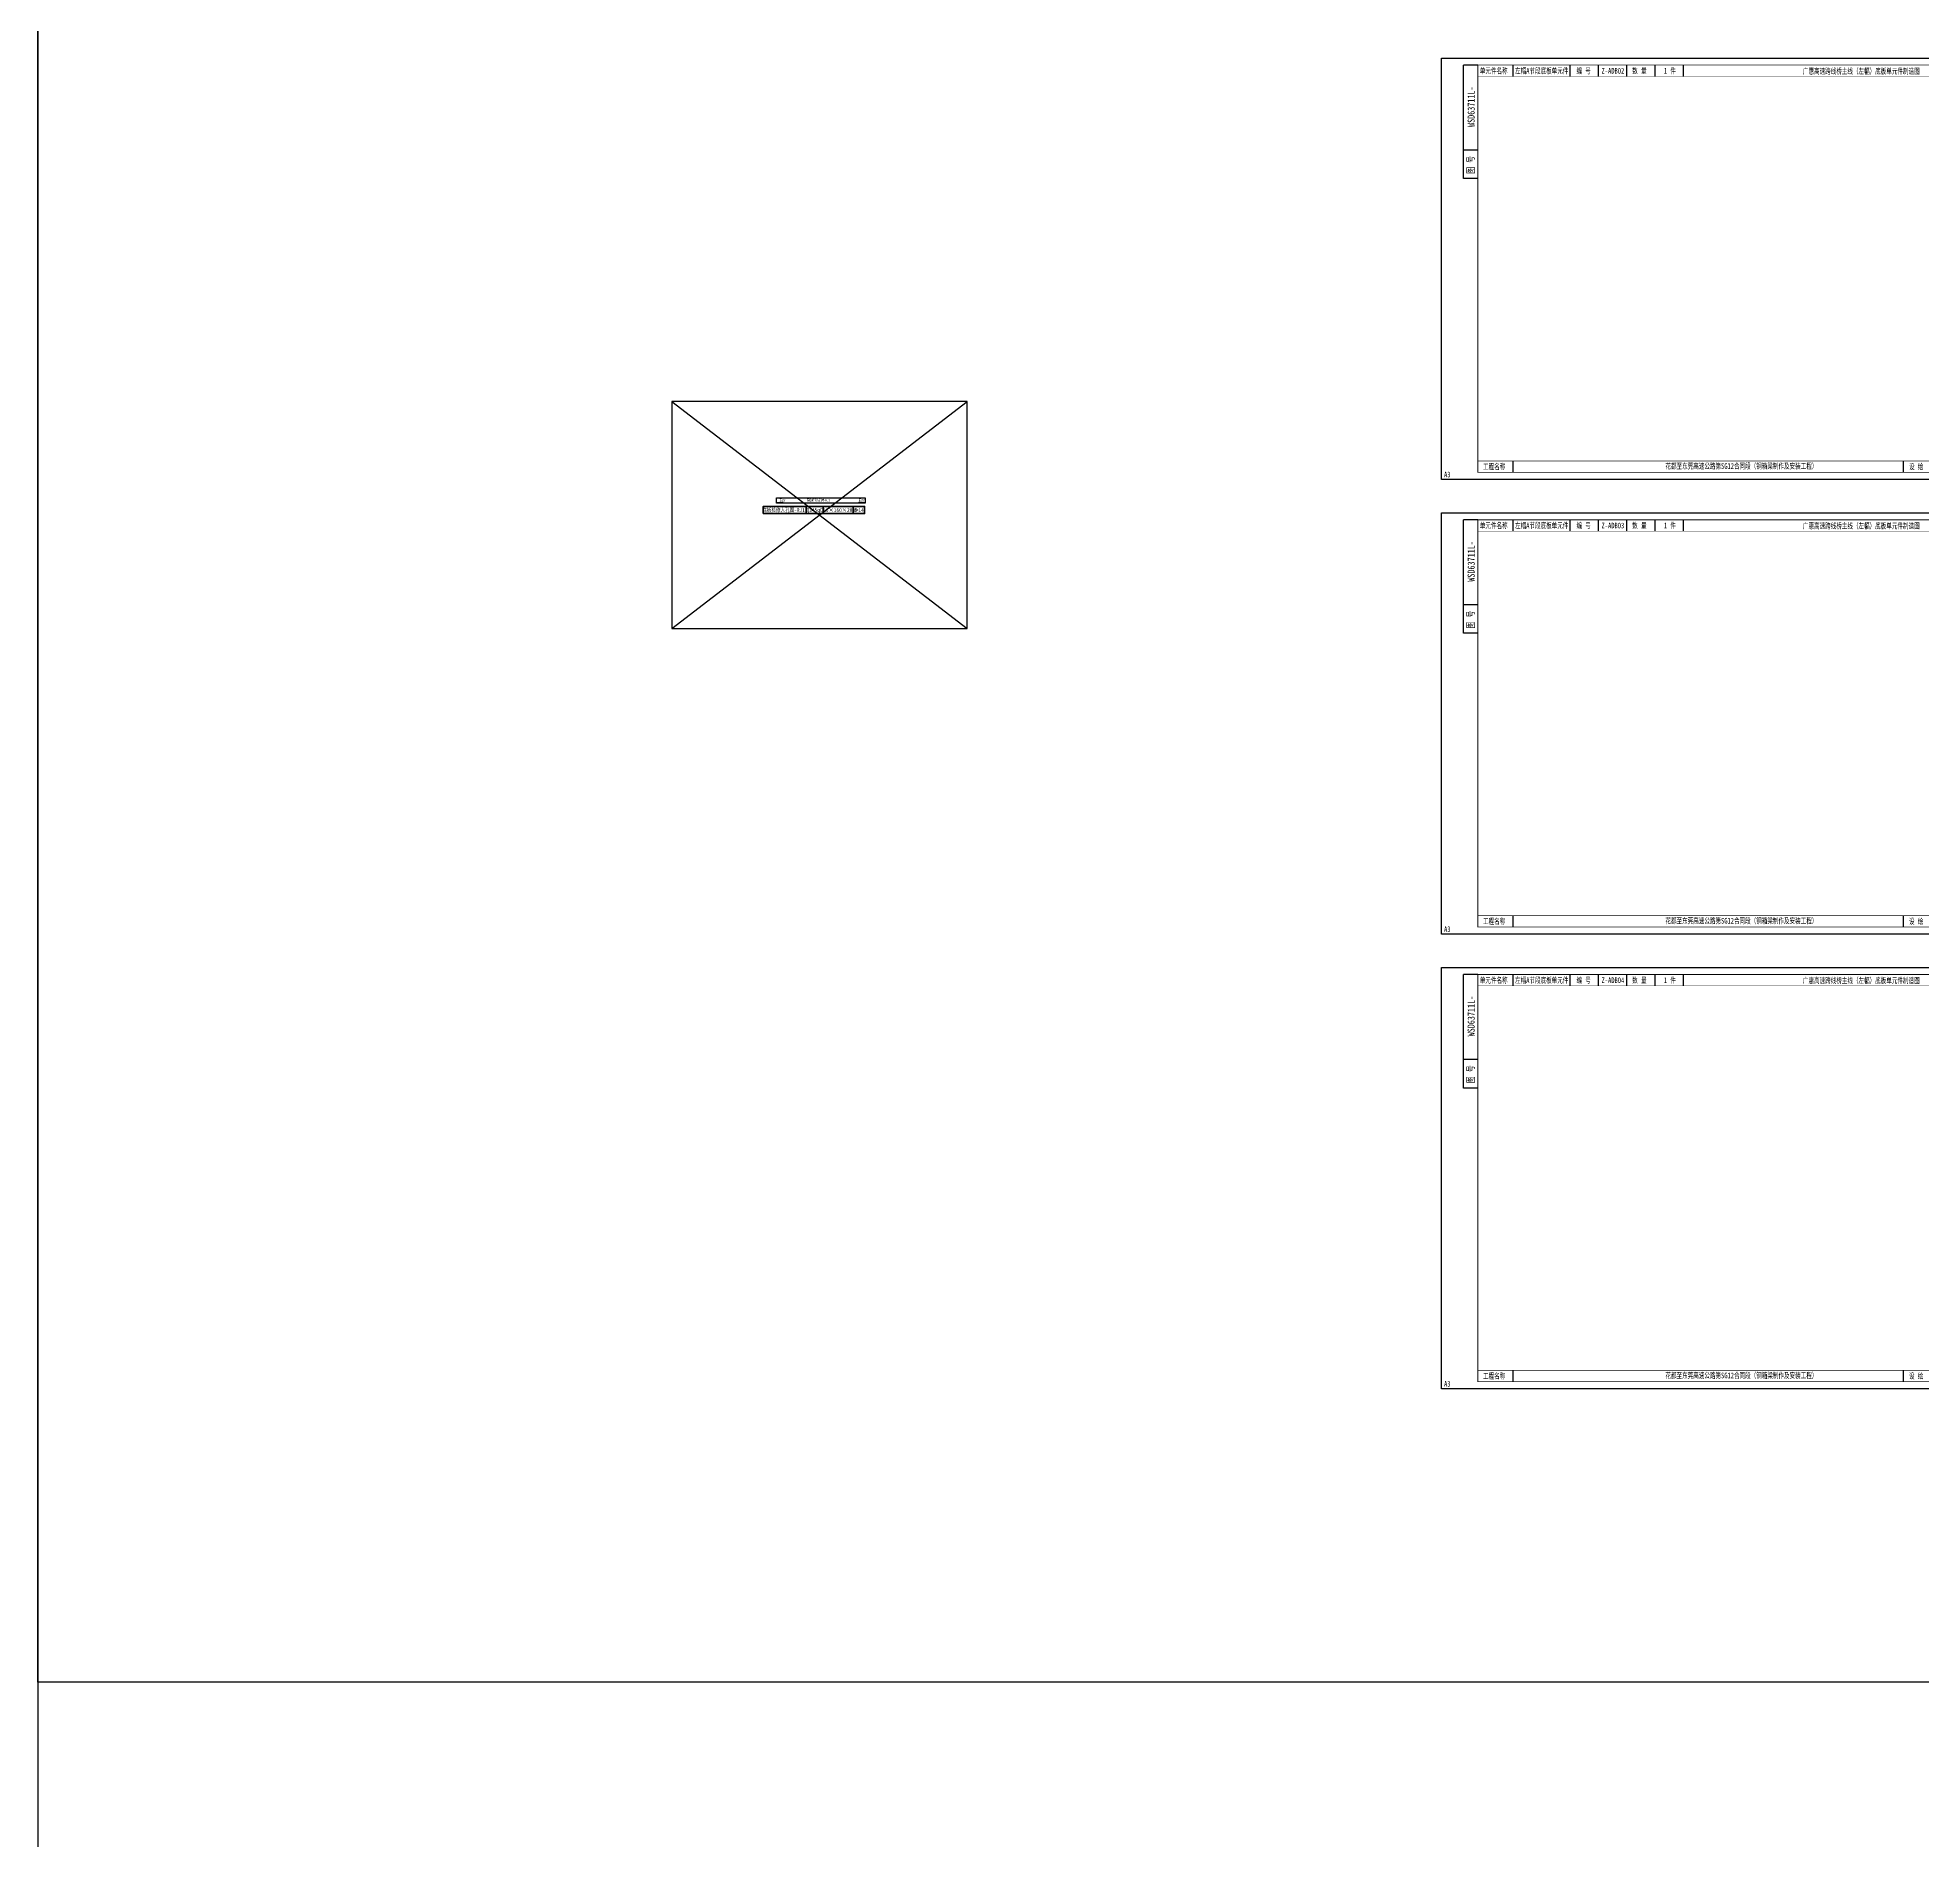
# Model space of a CAD drawing. Extents: x 1629247 to 2251351, y -601856 to -65897.
# Drawn here: x 1629247 to 1689041, y -290606 to -233423 of the extents above; entities that cross this region are included whole.
import ezdxf
from ezdxf.enums import TextEntityAlignment as Align

# ---------------------------------------------------------------- set-up
doc = ezdxf.new("R2010")
doc.units = 0
doc.header["$LTSCALE"] = 2
doc.header["$MEASUREMENT"] = 0
doc.layers.get('0').update_dxf_attribs({"linetype": 'CONTINUOUS'})
doc.layers.add('1图框轮廓', color=7, linetype='CONTINUOUS', lineweight=35)
doc.layers.add('A3', color=7, linetype='CONTINUOUS')
doc.styles.add('仿宋', font='仿宋_GB2312_1.ttf', dxfattribs={"width": 0.7})

msp = doc.modelspace()

# ---------------------------------------------------------------- linework, layer by layer
at = {"color": 8, "ltscale": 3}
for p, q in [((1649369.1, -252163.7), (1658739.6, -244965.4)), ((1649369.1, -244965.4), (1658739.6, -252163.7))]:
    msp.add_line(p, q, dxfattribs=at)
at = {"color": 7, "ltscale": 3}
for points in [[(2057050.8, -99691.1), (1629247.3, -99691.1), (1629247.3, -601856.5), (2057050.8, -601856.5)], [(1834047.6, -285588.8), (1629247.3, -285588.8), (1629247.3, -125579), (1834047.6, -125579)]]:
    msp.add_lwpolyline(points, close=True, dxfattribs=at)
at = {"color": 8, "ltscale": 3}
msp.add_lwpolyline([(1658739.6, -244965.4), (1649369.1, -244965.4), (1649369.1, -252163.7), (1658739.6, -252163.7)], close=True, dxfattribs=at)
at = {"color": 1, "ltscale": 3}
msp.add_lwpolyline([(1655500.7, -248023.8), (1655500.7, -248183.8), (1652691.7, -248183.8), (1652691.7, -248023.8)], close=True, dxfattribs=at)
at = {"layer": '1图框轮廓', "color": 30, "ltscale": 3}
for p, q in [((1653629.1, -248518.4), (1653629.1, -248293.4)), ((1654163.6, -248518.4), (1654163.6, -248293.4)), ((1655121.3, -248518.4), (1655121.3, -248293.4))]:
    msp.add_line(p, q, dxfattribs=at)
msp.add_lwpolyline([(1652267.5, -248518.4), (1655481.3, -248518.4), (1655481.3, -248293.4), (1652267.5, -248293.4)], close=True, dxfattribs=at)
for points in [[(1652697, -248158.3, 0, 20, 0), (1652775, -248158.3, 3, 3, 0), (1652909.6, -248158.3, 3, 3, 0)], [(1655495.5, -248158.3, 0, 20, 0), (1655417.5, -248158.3, 3, 3, 0), (1655282.9, -248158.3, 3, 3, 0)]]:
    msp.add_lwpolyline(points, format="xyseb", dxfattribs=at)
at = {"layer": 'A3'}
for p, q in [((1674488.5, -237893.4), (1674488.5, -234293.4)), ((1674938.5, -234293.4), (1674488.5, -234293.4)), ((1676063.5, -234653.4), (1676063.5, -234293.4)), ((1677863.5, -234653.4), (1677863.5, -234293.4)), ((1678763.5, -234653.4), (1678763.5, -234293.4)), ((1679663.5, -234653.4), (1679663.5, -234293.4)), ((1680563.5, -234653.4), (1680563.5, -234293.4)), ((1681463.5, -234653.4), (1681463.5, -234293.4)), ((1674938.5, -236993.4), (1674488.5, -236993.4)), ((1674938.5, -237893.4), (1674488.5, -237893.4)), ((1676063.5, -247208.4), (1676063.5, -246848.4)), ((1688443, -247208.4), (1688443, -246848.4)), ((1674488.5, -252317.3), (1674488.5, -248717.3)), ((1674938.5, -248717.3), (1674488.5, -248717.3)), ((1676063.5, -249077.3), (1676063.5, -248717.3)), ((1677863.5, -249077.3), (1677863.5, -248717.3)), ((1678763.5, -249077.3), (1678763.5, -248717.3)), ((1679663.5, -249077.3), (1679663.5, -248717.3)), ((1680563.5, -249077.3), (1680563.5, -248717.3)), ((1681463.5, -249077.3), (1681463.5, -248717.3)), ((1674938.5, -251417.3), (1674488.5, -251417.3)), ((1674938.5, -252317.3), (1674488.5, -252317.3)), ((1676063.5, -261632.3), (1676063.5, -261272.3)), ((1688443, -261632.3), (1688443, -261272.3)), ((1674488.5, -266741.2), (1674488.5, -263141.2)), ((1674938.5, -263141.2), (1674488.5, -263141.2)), ((1676063.5, -263501.2), (1676063.5, -263141.2)), ((1677863.5, -263501.2), (1677863.5, -263141.2)), ((1678763.5, -263501.2), (1678763.5, -263141.2)), ((1679663.5, -263501.2), (1679663.5, -263141.2)), ((1680563.5, -263501.2), (1680563.5, -263141.2)), ((1681463.5, -263501.2), (1681463.5, -263141.2)), ((1674938.5, -265841.2), (1674488.5, -265841.2)), ((1674938.5, -266741.2), (1674488.5, -266741.2)), ((1676063.5, -276056.2), (1676063.5, -275696.2)), ((1688443, -276056.2), (1688443, -275696.2))]:
    msp.add_line(p, q, dxfattribs=at)
for points in [[(1692688.8, -234068.4), (1692688.8, -247433.4), (1673788.8, -247433.4), (1673788.8, -234068.4)], [(1692688.8, -248492.3), (1692688.8, -261857.3), (1673788.8, -261857.3), (1673788.8, -248492.3)], [(1692688.8, -262916.2), (1692688.8, -276281.2), (1673788.8, -276281.2), (1673788.8, -262916.2)]]:
    msp.add_lwpolyline(points, close=True, dxfattribs=at)
for points, const_width in [([(1674938.5, -234293.4), (1692463.8, -234293.4), (1692463.8, -247208.4), (1674938.5, -247208.4), (1674938.5, -234293.4)], 22.5), ([(1674938.5, -234653.4), (1692463.8, -234653.4)], 18), ([(1674938.5, -246848.4), (1692463.8, -246848.4)], 18), ([(1674938.5, -248717.3), (1692463.8, -248717.3), (1692463.8, -261632.3), (1674938.5, -261632.3), (1674938.5, -248717.3)], 22.5), ([(1674938.5, -249077.3), (1692463.8, -249077.3)], 18), ([(1674938.5, -261272.3), (1692463.8, -261272.3)], 18), ([(1674938.5, -263141.2), (1692463.8, -263141.2), (1692463.8, -276056.2), (1674938.5, -276056.2), (1674938.5, -263141.2)], 22.5), ([(1674938.5, -263501.2), (1692463.8, -263501.2)], 18), ([(1674938.5, -275696.2), (1692463.8, -275696.2)], 18)]:
    msp.add_lwpolyline(points, dxfattribs=dict(at, const_width=const_width))

# ---------------------------------------------------------------- texts
at = {"color": 7, "style": '仿宋', "width": 0.85}
for s, p in [('底板检修人孔圈-RJ1', (1652912.6, -248405.9)), ('Q345qC', (1653896.4, -248405.9)), ('N=14 ', (1655329.8, -248405.9))]:
    msp.add_text(s, height=121.5, dxfattribs=at).set_placement(p, align=Align.MIDDLE_CENTER)
msp.add_text('16×160×2809', height=121.5, dxfattribs=at).set_placement((1654168.1, -248405.9), align=Align.MIDDLE_LEFT)
at = {"layer": 'A3', "color": 7, "linetype": 'Continuous', "style": '仿宋', "width": 0.7}
for s, p in [('单元件名称', (1675001, -234563.5)), ('编 号', (1678069.4, -234563.5)), ('数 量', (1679835.9, -234563.5)), ('工程名称', (1675104.1, -247118.5)), ('花都至东莞高速公路第SG12合同段（钢箱梁制作及安装工程）', (1680890.2, -247100.8)), ('设 绘', (1688618.5, -247118.5)), ('单元件名称', (1675001, -248987.5)), ('编 号', (1678069.4, -248987.5)), ('数 量', (1679835.9, -248987.5)), ('工程名称', (1675104.1, -261542.5)), ('花都至东莞高速公路第SG12合同段（钢箱梁制作及安装工程）', (1680890.2, -261524.8)), ('设 绘', (1688618.5, -261542.5)), ('单元件名称', (1675001, -263411.4)), ('编 号', (1678069.4, -263411.4)), ('数 量', (1679835.9, -263411.4)), ('工程名称', (1675104.1, -275966.4)), ('花都至东莞高速公路第SG12合同段（钢箱梁制作及安装工程）', (1680890.2, -275948.7)), ('设 绘', (1688618.5, -275966.4))]:
    msp.add_text(s, height=180, dxfattribs=at).set_placement(p)
at = {"layer": 'A3', "color": 6, "linetype": 'Continuous', "style": '仿宋', "width": 0.7}
for s, height, p in [('左幅A节段底板单元件', 180, (1676965.6, -234563.5)), ('Z-ADB02', 180, (1679224.1, -234563.5)), ('1 件', 180, (1681033.3, -234563.5)), ('正25%%D', 80, (1652884, -248137)), ('底板检修人孔圈-RJ1', 80, (1654013.4, -248131.7)), ('正25%%D', 80, (1655394.9, -248137)), ('左幅A节段底板单元件', 180, (1676965.6, -248987.5)), ('Z-ADB03', 180, (1679224.1, -248987.5)), ('1 件', 180, (1681033.3, -248987.5)), ('左幅A节段底板单元件', 180, (1676965.6, -263411.4)), ('Z-ADB04', 180, (1679224.1, -263411.4)), ('1 件', 180, (1681033.3, -263411.4))]:
    msp.add_text(s, height=height, dxfattribs=at).set_placement(p, align=Align.CENTER)
for p in [(1685252.4, -234574.2), (1685252.4, -248998.1), (1685252.4, -263422.1)]:
    msp.add_text('广惠高速跨线桥主线（左幅）底板单元件制造图', height=180, dxfattribs=at).set_placement(p)
at = {"layer": 'A3', "color": 7, "linetype": 'Continuous', "style": '仿宋', "width": 0.7}
for p in [(1674839.2, -235612), (1674839.2, -250036), (1674839.2, -264459.9)]:
    msp.add_text('WSD63711L-', height=225, rotation=90, dxfattribs=at).set_placement(p, align=Align.CENTER)
for p in [(1674822.9, -237742.3), (1674822.9, -252166.3), (1674822.9, -266590.2)]:
    msp.add_text('图 号', height=225, rotation=90, dxfattribs=at).set_placement(p)
for p in [(1673969.3, -247368.1), (1673969.3, -261792), (1673969.3, -276216)]:
    msp.add_text('A3', height=180, dxfattribs=at).set_placement(p, align=Align.CENTER)

doc.saveas('drawing.dxf')
